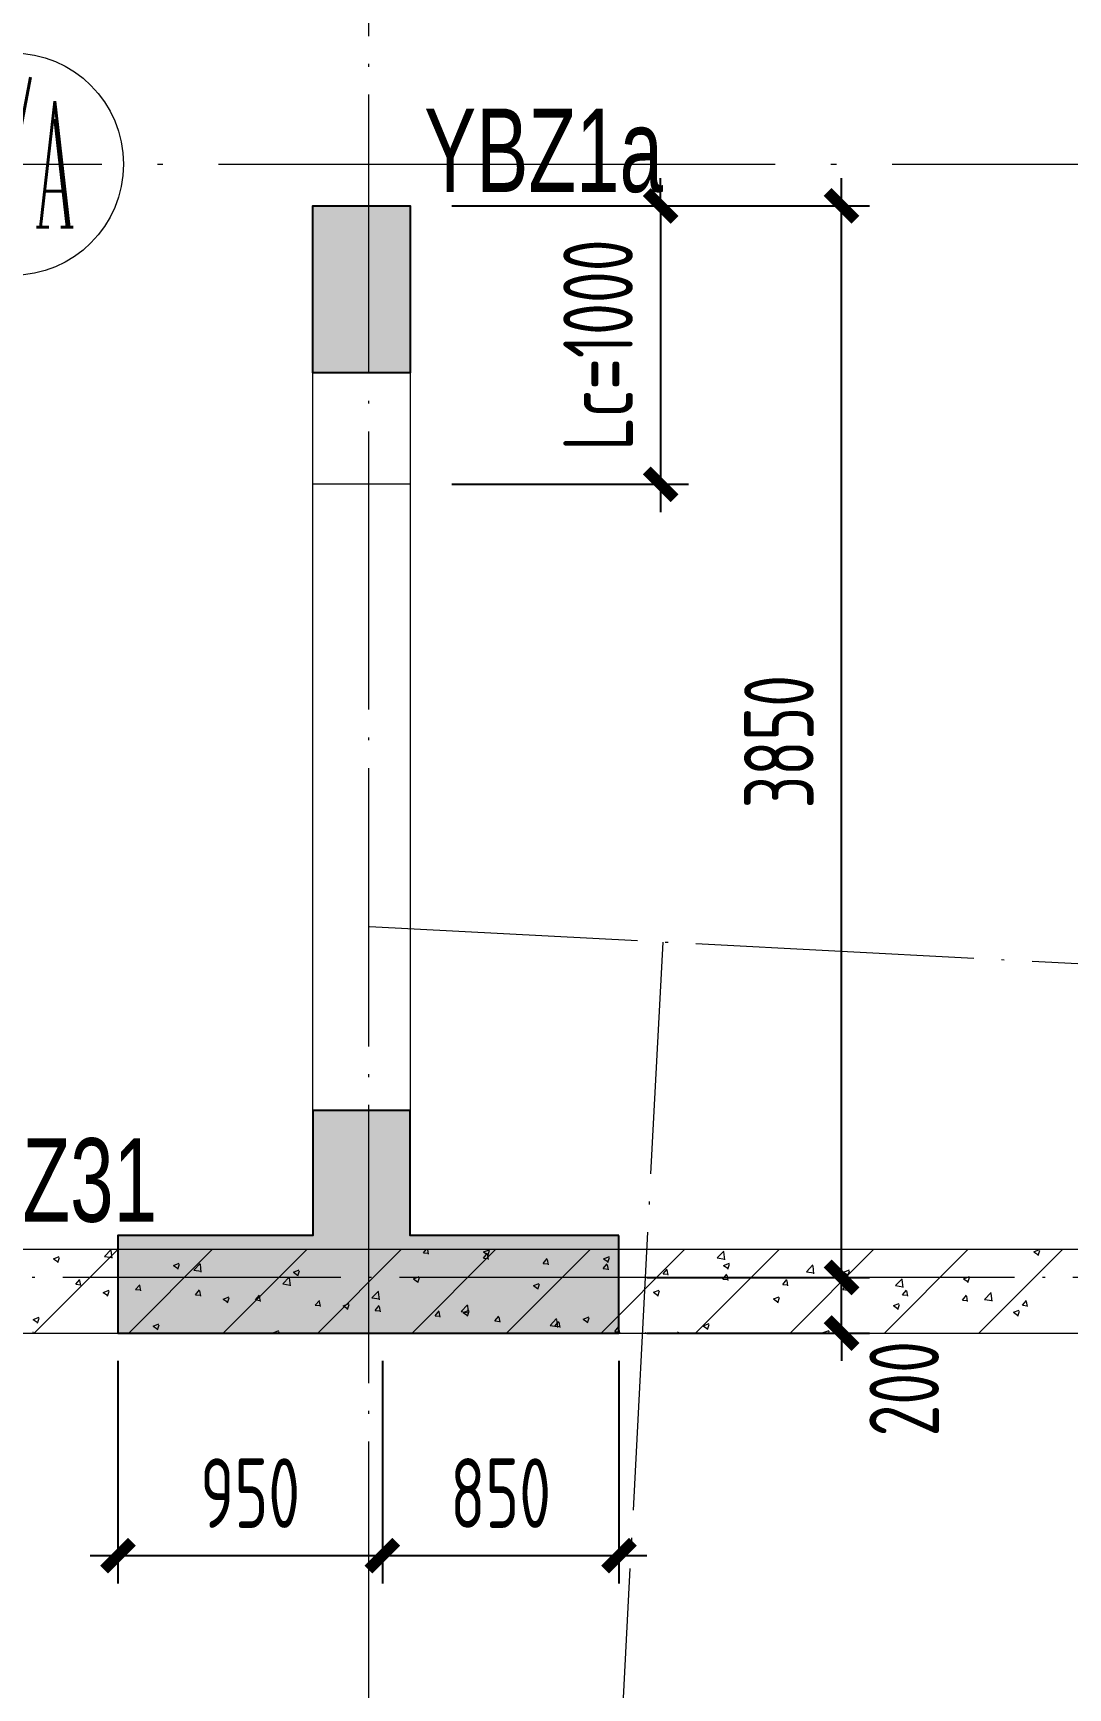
# Model space of a CAD drawing. Extents: x 5874492 to 7194610, y -939842 to -279257.
# Drawn here: x 6323440 to 6327158, y -477364 to -471418 of the extents above; entities that cross this region are included whole.
import ezdxf
from ezdxf.enums import TextEntityAlignment as Align

# ---------------------------------------------------------------- set-up
doc = ezdxf.new("R2010")
doc.units = 0
doc.header["$LTSCALE"] = 1000
doc.linetypes.add('DOTE', pattern=[2.42, 2, -0.2, 0.02, -0.2])
for name, color, linetype, lineweight in [('A-标注-内部轴号', 105, 'Continuous', 15), ('A-标注-轴号文字', 7, 'Continuous', 15), ('A-轴线-塔楼', 1, 'DOTE', 9), ('S-基础-DQ', 6, 'Continuous', 20), ('S-基础-HATCH', 251, 'Continuous', 20), ('S-墙柱-DIM', 3, 'Continuous', 20), ('S-墙柱-Lc填充', 8, 'Continuous', 20), ('S-墙柱-WALL', 6, 'Continuous', 20), ('S-轴网-轴号', 3, 'Continuous', 20), ('S-轴网-轴线', 1, 'DOTE', 9), ('S-通用-TEXT', 7, 'Continuous', 20)]:
    doc.layers.add(name, color=color, linetype=linetype, lineweight=lineweight)
doc.layers.add('COLU_TH', color=5, linetype='Continuous')
doc.styles.add('_TCH_AXIS', font='COMPLEX.shx', dxfattribs={"bigfont": 'hztxt.shx'})
doc.styles.add('BW_Dim', font='Bweng.shx', dxfattribs={"width": 0.7, "bigfont": 'hztxt.shx'})
doc.styles.add('COMPLEX', font='COMPLEX')
doc.styles.add('TSSD_Dimension', font='tssdeng.shx', dxfattribs={"width": 0.7, "bigfont": 'tssdchn.shx'})
doc.dimstyles.new('TSSD_100_100', dxfattribs={"dimtxt": 250, "dimasz": 100, "dimexe": 100, "dimexo": 100, "dimgap": 100, "dimtad": 1, "dimdec": 0, "dimzin": 0, "dimdsep": 46, "dimtxsty": 'TSSD_Dimension', "dimblk": 'ARCHTICK', "dimcen": 0, "dimdle": 100, "dimclrt": 7, "dimadec": 0, "dimazin": 0, "dimtfac": 1, "dimtdec": 0, "dimtix": 1, "dimtmove": 2, "dimatfit": 0, "dimfxl": 0, "dimtolj": 1, "dimtzin": 0, "dimarcsym": 0})

# ---------------------------------------------------------------- blocks, each defined once
blk = doc.blocks.new('_ArchTick')
at = {"color": 0, "linetype": 'ByBlock', "const_width": 0.4}
blk.add_lwpolyline([(-0.5, -0.5), (0.5, 0.5)], dxfattribs=at)
blk = doc.blocks.new('*D1965')
at = {"layer": 'Defpoints', "color": 0, "transparency": 16777216}
for p in [(6325544.5, -475889.2), (6326344.5, -475889.2), (6325544.5, -476089.2)]:
    blk.add_point(p, dxfattribs=at)
at = {"layer": 'S-墙柱-DIM', "color": 0, "lineweight": -2, "transparency": 16777216}
for p, q in [((6326344.5, -475889.2), (6326344.5, -475789.2)), ((6325644.5, -475889.2), (6326444.5, -475889.2)), ((6326344.5, -476089.2), (6326344.5, -475889.2)), ((6325644.5, -476089.2), (6326444.5, -476089.2)), ((6326344.5, -476089.2), (6326344.5, -476189.2))]:
    blk.add_line(p, q, dxfattribs=at)
at = {"layer": 'S-墙柱-DIM', "color": 0, "lineweight": -2, "transparency": 16777216, "xscale": 100, "yscale": 100, "zscale": 100}
for p, rotation in [((6326344.5, -475889.2), 270), ((6326344.5, -476089.2), 90)]:
    blk.add_blockref('_ArchTick', p, dxfattribs=dict(at, rotation=rotation))
at = {"layer": 'S-墙柱-DIM', "color": 7, "transparency": 16777216, "insert": (6326569.5, -476289.2), "char_height": 250, "attachment_point": 5, "rotation": 90, "style": 'TSSD_Dimension'}
blk.add_mtext('\\A1;200', dxfattribs=at)
blk = doc.blocks.new('*D1966')
at = {"layer": 'Defpoints', "color": 0, "transparency": 16777216}
for p in [(6325544.5, -472039.2), (6326344.5, -472039.2), (6325544.5, -475889.2)]:
    blk.add_point(p, dxfattribs=at)
at = {"layer": 'S-墙柱-DIM', "color": 0, "lineweight": -2, "transparency": 16777216}
for p, q in [((6326344.5, -475989.2), (6326344.5, -471939.2)), ((6325644.5, -472039.2), (6326444.5, -472039.2)), ((6325644.5, -475889.2), (6326444.5, -475889.2))]:
    blk.add_line(p, q, dxfattribs=at)
at = {"layer": 'S-墙柱-DIM', "color": 0, "lineweight": -2, "transparency": 16777216, "xscale": 100, "yscale": 100, "zscale": 100}
for p, rotation in [((6326344.5, -472039.2), 90), ((6326344.5, -475889.2), 270)]:
    blk.add_blockref('_ArchTick', p, dxfattribs=dict(at, rotation=rotation))
at = {"layer": 'S-墙柱-DIM', "color": 7, "transparency": 16777216, "insert": (6326119.5, -473964.2), "char_height": 250, "attachment_point": 5, "rotation": 90, "style": 'TSSD_Dimension'}
blk.add_mtext('\\A1;3850', dxfattribs=at)
blk = doc.blocks.new('*D1967')
at = {"layer": 'Defpoints', "color": 0, "transparency": 16777216}
for p in [(6324694.5, -476089.2), (6325544.5, -476089.2), (6324694.5, -476889.2)]:
    blk.add_point(p, dxfattribs=at)
at = {"layer": 'S-墙柱-DIM', "color": 0, "lineweight": -2, "transparency": 16777216}
for p, q in [((6324694.5, -476189.2), (6324694.5, -476989.2)), ((6325544.5, -476189.2), (6325544.5, -476989.2)), ((6325644.5, -476889.2), (6324594.5, -476889.2))]:
    blk.add_line(p, q, dxfattribs=at)
at = {"layer": 'S-墙柱-DIM', "color": 0, "lineweight": -2, "transparency": 16777216, "xscale": 100, "yscale": 100, "zscale": 100, "rotation": 180}
blk.add_blockref('_ArchTick', (6324694.5, -476889.2), dxfattribs=at)
at = {"layer": 'S-墙柱-DIM', "color": 0, "lineweight": -2, "transparency": 16777216, "xscale": 100, "yscale": 100, "zscale": 100}
blk.add_blockref('_ArchTick', (6325544.5, -476889.2), dxfattribs=at)
at = {"layer": 'S-墙柱-DIM', "color": 7, "transparency": 16777216, "insert": (6325119.5, -476664.2), "char_height": 250, "attachment_point": 5, "style": 'TSSD_Dimension'}
blk.add_mtext('\\A1;850', dxfattribs=at)
blk = doc.blocks.new('*D1968')
at = {"layer": 'Defpoints', "color": 0, "transparency": 16777216}
for p in [(6323744.5, -476089.2), (6324694.5, -476089.2), (6323744.5, -476889.2)]:
    blk.add_point(p, dxfattribs=at)
at = {"layer": 'S-墙柱-DIM', "color": 0, "lineweight": -2, "transparency": 16777216}
for p, q in [((6323744.5, -476189.2), (6323744.5, -476989.2)), ((6324694.5, -476189.2), (6324694.5, -476989.2)), ((6324794.5, -476889.2), (6323644.5, -476889.2))]:
    blk.add_line(p, q, dxfattribs=at)
at = {"layer": 'S-墙柱-DIM', "color": 0, "lineweight": -2, "transparency": 16777216, "xscale": 100, "yscale": 100, "zscale": 100, "rotation": 180}
blk.add_blockref('_ArchTick', (6323744.5, -476889.2), dxfattribs=at)
at = {"layer": 'S-墙柱-DIM', "color": 0, "lineweight": -2, "transparency": 16777216, "xscale": 100, "yscale": 100, "zscale": 100}
blk.add_blockref('_ArchTick', (6324694.5, -476889.2), dxfattribs=at)
at = {"layer": 'S-墙柱-DIM', "color": 7, "transparency": 16777216, "insert": (6324219.5, -476664.2), "char_height": 250, "attachment_point": 5, "style": 'TSSD_Dimension'}
blk.add_mtext('\\A1;950', dxfattribs=at)
blk = doc.blocks.new('*D1988')
at = {"layer": 'Defpoints', "color": 0, "transparency": 16777216}
for p in [(6324844.5, -472039.2), (6324844.5, -473039.2), (6325694.5, -473039.2)]:
    blk.add_point(p, dxfattribs=at)
at = {"layer": 'S-墙柱-DIM', "color": 0, "lineweight": -2, "transparency": 16777216}
for p, q in [((6325694.5, -472039.2), (6325694.5, -471939.2)), ((6324944.5, -472039.2), (6325794.5, -472039.2)), ((6325694.5, -472039.2), (6325694.5, -473039.2)), ((6324944.5, -473039.2), (6325794.5, -473039.2)), ((6325694.5, -473039.2), (6325694.5, -473139.2))]:
    blk.add_line(p, q, dxfattribs=at)
at = {"layer": 'S-墙柱-DIM', "color": 0, "lineweight": -2, "transparency": 16777216, "xscale": 100, "yscale": 100, "zscale": 100}
for p, rotation in [((6325694.5, -472039.2), 270), ((6325694.5, -473039.2), 90)]:
    blk.add_blockref('_ArchTick', p, dxfattribs=dict(at, rotation=rotation))
at = {"layer": 'S-墙柱-DIM', "color": 7, "transparency": 16777216, "insert": (6325469.5, -472539.2), "char_height": 250, "attachment_point": 5, "rotation": 90, "style": 'TSSD_Dimension'}
blk.add_mtext('\\A1;Lc=1000', dxfattribs=at)
blk = doc.blocks.new('_AXISO')
blk.add_circle((0, 0), 0.5)
at = {"layer": 'S-轴网-轴号', "style": 'COMPLEX', "width": 1.041667}
blk.add_attdef('A', text='', height=0.56, dxfattribs=at).set_placement((-0.25, -0.28), (0.25, -0.28), align=Align.FIT)
blk = doc.blocks.new('A$C3FF375C5')
at = {"layer": 'A-轴线-塔楼', "linetype": 'DOTE', "ltscale": 0.5}
for p, q in [((37000, 10300), (37000, -8548.9)), ((59891.4, 0), (-2283.6, 0))]:
    blk.add_line(p, q, dxfattribs=at)
at = {"layer": 'A-轴线-塔楼', "ltscale": 0.5}
for p, q in [((54883.4, 324.4), (37003.6, 1259.5)), ((37699.2, -5669.7), (38058.7, 1204.4))]:
    blk.add_line(p, q, dxfattribs=at)
at = {"layer": 'A-标注-内部轴号'}
ref = blk.add_blockref('_AXISO', (35720, 4000), dxfattribs=dict(at, xscale=800, yscale=800, zscale=800))
ref.add_attrib('A', '1/A', dxfattribs={"layer": 'A-标注-轴号文字', "ltscale": 0.2, "height": 452.55, "style": '_TCH_AXIS', "width": 0.381818}).set_placement((35493.7, 3773.7), (35946.2, 3773.7), align=Align.FIT)
blk = doc.blocks.new('sfdgjhgfhgkjhk')
at = {"layer": 'S-基础-DQ'}
for points in [[(6945492.3, 358792.4), (6945492.3, 356336.1), (6963809.2, 356336.1), (6963809.2, 354236.1), (6966809.2, 354236.1), (6966809.2, 354586.1), (6971909.2, 354586.1), (6971909.2, 347036.1), (6977909.2, 347036.1), (6977909.2, 339686.1), (6931592.3, 339686.1), (6931592.3, 336293.7)], [(6931892.3, 336293.7), (6931892.3, 339386.1), (6978209.2, 339386.1), (6978209.2, 347336.1), (6972209.2, 347336.1), (6972209.2, 354886.1), (6966509.2, 354886.1), (6966509.2, 354536.1), (6964109.2, 354536.1), (6964109.2, 356636.1), (6945792.3, 356636.1), (6945792.3, 358792.4)]]:
    blk.add_lwpolyline(points, dxfattribs=at)
at = {"layer": 'S-基础-HATCH'}
for p, q in [((6966708.6, 339386.1), (6967008.6, 339686.1)), ((6966777.4, 339652.8), (6966798.4, 339660.8)), ((6966777.4, 339652.8), (6966792.3, 339642.7)), ((6966792.9, 339639.4), (6966799, 339657.5)), ((6966961.1, 339661.8), (6966984.4, 339686.1)), ((6966961.1, 339661.8), (6966987.8, 339657.7)), ((6966988.4, 339654.8), (6966985.1, 339683.3)), ((6967048, 339386.1), (6967348, 339686.1)), ((6967208.5, 339628.7), (6967229.5, 339636.8)), ((6967224.1, 339615.3), (6967230.2, 339633.5)), ((6967281.3, 339612.2), (6967304.6, 339636.5)), ((6967308.6, 339605.2), (6967305.3, 339633.7)), ((6967387.4, 339386.1), (6967687.4, 339686.1)), ((6967726.8, 339386.1), (6968026.8, 339686.1)), ((6968066.2, 339386.1), (6968366.2, 339686.1)), ((6968106.9, 339674.2), (6968117, 339686.1)), ((6968106.9, 339674.2), (6968124.9, 339672.6)), ((6968125.5, 339669.3), (6968122.4, 339686.1)), ((6968322.1, 339655.4), (6968336.6, 339672.6)), ((6968322.1, 339655.4), (6968340.1, 339653.8)), ((6968322.8, 339677.4), (6968343.8, 339685.5)), ((6968322.8, 339677.4), (6968337.8, 339667.4)), ((6968340.7, 339650.4), (6968337.2, 339669.2)), ((6968338.4, 339664), (6968344.5, 339682.2)), ((6968405.6, 339386.1), (6968705.6, 339686.1)), ((6968537.3, 339636.5), (6968551.8, 339653.8)), ((6968537.3, 339636.5), (6968555.2, 339635)), ((6968555.9, 339631.6), (6968552.4, 339650.4)), ((6968745.1, 339386.1), (6969045.1, 339686.1)), ((6968752.5, 339617.7), (6968766.9, 339634.9)), ((6968754, 339653.4), (6968775, 339661.5)), ((6968754, 339653.4), (6968768.9, 339643.4)), ((6968771.1, 339612.8), (6968767.6, 339631.6)), ((6968769.6, 339640), (6968775.6, 339658.2)), ((6969084.5, 339386.1), (6969384.5, 339686.1)), ((6969162.5, 339656.1), (6969185.9, 339680.5)), ((6969162.5, 339656.1), (6969189.2, 339652)), ((6969185.1, 339629.4), (6969206.1, 339637.5)), ((6969189.9, 339649.1), (6969186.6, 339677.6)), ((6969200.7, 339616), (6969206.8, 339634.1)), ((6969423.9, 339386.1), (6969723.9, 339686.1)), ((6969763.3, 339386.1), (6970063.3, 339686.1)), ((6970102.7, 339386.1), (6970402.7, 339686.1)), ((6970299.5, 339678.1), (6970320.4, 339686.1)), ((6970299.5, 339678.1), (6970314.4, 339668)), ((6970315, 339664.7), (6970321.1, 339682.8)), ((6966857.5, 339561.5), (6966872, 339578.7)), ((6966876.1, 339556.6), (6966872.6, 339575.4)), ((6967208.5, 339628.7), (6967223.4, 339618.7)), ((6967281.3, 339612.2), (6967308, 339608)), ((6967601.5, 339562.5), (6967624.8, 339586.9)), ((6967628.8, 339555.5), (6967625.5, 339584)), ((6967639.6, 339604.7), (6967660.6, 339612.8)), ((6967639.6, 339604.7), (6967654.6, 339594.6)), ((6967655.2, 339591.3), (6967661.3, 339609.4)), ((6968070.8, 339580.7), (6968091.8, 339588.8)), ((6968070.8, 339580.7), (6968085.7, 339570.6)), ((6968086.4, 339567.3), (6968092.4, 339585.4)), ((6968752.5, 339617.7), (6968770.4, 339616.1)), ((6968967.7, 339598.9), (6968982.1, 339616.1)), ((6968967.7, 339598.9), (6968985.6, 339597.3)), ((6968986.3, 339594), (6968982.8, 339612.8)), ((6969182.8, 339580.1), (6969197.3, 339597.3)), ((6969182.8, 339580.1), (6969200.8, 339578.5)), ((6969185.1, 339629.4), (6969200, 339619.3)), ((6969201.4, 339575.1), (6969198, 339593.9)), ((6969398, 339561.2), (6969412.5, 339578.5)), ((6969416.6, 339556.3), (6969413.1, 339575.1)), ((6969482.7, 339606.5), (6969506.1, 339630.8)), ((6969482.7, 339606.5), (6969509.4, 339602.3)), ((6969510, 339599.5), (6969506.7, 339628)), ((6969616.3, 339605.4), (6969637.3, 339613.4)), ((6969616.3, 339605.4), (6969631.2, 339595.3)), ((6969631.8, 339592), (6969637.9, 339610.1)), ((6969802.9, 339556.8), (6969826.3, 339581.2)), ((6969830.2, 339549.8), (6969826.9, 339578.3)), ((6970047.4, 339581.3), (6970068.4, 339589.4)), ((6970047.4, 339581.3), (6970062.3, 339571.3)), ((6970063, 339567.9), (6970069.1, 339586.1)), ((6966857.5, 339561.5), (6966875.4, 339559.9)), ((6966956.4, 339532), (6966977.4, 339540)), ((6966956.4, 339532), (6966971.3, 339521.9)), ((6966972, 339518.6), (6966978.1, 339536.7)), ((6967072.7, 339542.7), (6967087.1, 339559.9)), ((6967072.7, 339542.7), (6967090.6, 339541.1)), ((6967091.3, 339537.7), (6967087.8, 339556.5)), ((6967287.9, 339523.8), (6967302.3, 339541.1)), ((6967287.9, 339523.8), (6967305.8, 339522.3)), ((6967306.5, 339518.9), (6967303, 339537.7)), ((6967387.6, 339508), (6967408.6, 339516)), ((6967403.2, 339494.6), (6967409.2, 339512.7)), ((6967503, 339505), (6967517.5, 339522.2)), ((6967521.6, 339500.1), (6967518.2, 339518.9)), ((6967601.5, 339562.5), (6967628.1, 339558.4)), ((6967921.6, 339512.9), (6967945, 339537.2)), ((6967921.6, 339512.9), (6967948.3, 339508.7)), ((6967949, 339505.9), (6967945.6, 339534.3)), ((6968501.9, 339556.7), (6968522.9, 339564.7)), ((6968501.9, 339556.7), (6968516.8, 339546.6)), ((6968517.5, 339543.3), (6968523.6, 339561.4)), ((6968933, 339532.6), (6968954.1, 339540.7)), ((6968933, 339532.6), (6968948, 339522.6)), ((6968948.6, 339519.2), (6968954.7, 339537.4)), ((6969364.2, 339508.6), (6969385.2, 339516.7)), ((6969379.8, 339495.2), (6969385.9, 339513.3)), ((6969398, 339561.2), (6969415.9, 339559.7)), ((6969613.2, 339542.4), (6969627.7, 339559.6)), ((6969613.2, 339542.4), (6969631.1, 339540.8)), ((6969631.8, 339537.5), (6969628.3, 339556.3)), ((6969802.9, 339556.8), (6969829.6, 339552.7)), ((6969828.4, 339523.6), (6969842.8, 339540.8)), ((6969828.4, 339523.6), (6969846.3, 339522)), ((6969847, 339518.7), (6969843.5, 339537.5)), ((6970043.5, 339504.8), (6970058, 339522)), ((6970062.1, 339499.8), (6970058.7, 339518.6)), ((6970123.1, 339507.2), (6970146.4, 339531.5)), ((6970150.4, 339500.2), (6970147.1, 339528.6)), ((6967387.6, 339508), (6967402.5, 339497.9)), ((6967503, 339505), (6967521, 339503.4)), ((6967718.2, 339486.2), (6967732.7, 339503.4)), ((6967718.2, 339486.2), (6967736.1, 339484.6)), ((6967736.8, 339481.3), (6967733.3, 339500.1)), ((6967818.7, 339483.9), (6967839.7, 339492)), ((6967818.7, 339483.9), (6967833.6, 339473.9)), ((6967834.3, 339470.5), (6967840.4, 339488.7)), ((6967933.4, 339467.4), (6967947.9, 339484.6)), ((6967933.4, 339467.4), (6967951.3, 339465.8)), ((6967952, 339462.4), (6967948.5, 339481.2)), ((6968148.6, 339448.5), (6968163, 339465.8)), ((6968167.2, 339443.6), (6968163.7, 339462.4)), ((6968241.8, 339463.2), (6968265.2, 339487.6)), ((6968241.8, 339463.2), (6968268.5, 339459.1)), ((6968249.8, 339459.9), (6968270.8, 339468)), ((6968249.8, 339459.9), (6968264.8, 339449.8)), ((6968265.4, 339446.5), (6968271.5, 339464.6)), ((6968269.1, 339456.2), (6968265.8, 339484.7)), ((6969364.2, 339508.6), (6969379.1, 339498.5)), ((6969795.3, 339484.6), (6969816.3, 339492.6)), ((6969795.3, 339484.6), (6969810.2, 339474.5)), ((6969810.9, 339471.2), (6969817, 339489.3)), ((6970043.5, 339504.8), (6970061.5, 339503.2)), ((6970123.1, 339507.2), (6970149.7, 339503)), ((6970226.5, 339460.6), (6970247.5, 339468.6)), ((6970226.5, 339460.6), (6970241.4, 339450.5)), ((6970242, 339447.2), (6970248.1, 339465.3)), ((6970258.7, 339485.9), (6970273.2, 339503.2)), ((6970258.7, 339485.9), (6970276.7, 339484.4)), ((6970277.3, 339481), (6970273.9, 339499.8)), ((6966704.4, 339435.2), (6966725.4, 339443.3)), ((6966704.4, 339435.2), (6966719.3, 339425.2)), ((6966719.9, 339421.8), (6966726, 339440)), ((6967135.5, 339411.2), (6967156.5, 339419.3)), ((6967135.5, 339411.2), (6967150.4, 339401.1)), ((6967151.1, 339397.8), (6967157.2, 339415.9)), ((6967566.6, 339387.2), (6967587.6, 339395.2)), ((6968148.6, 339448.5), (6968166.5, 339447)), ((6968363.7, 339429.7), (6968378.2, 339446.9)), ((6968363.7, 339429.7), (6968381.7, 339428.1)), ((6968382.3, 339424.8), (6968378.9, 339443.6)), ((6968562, 339413.5), (6968585.3, 339437.9)), ((6968562, 339413.5), (6968588.7, 339409.4)), ((6968578.9, 339410.9), (6968593.4, 339428.1)), ((6968578.9, 339410.9), (6968596.9, 339409.3)), ((6968589.3, 339406.5), (6968586, 339435)), ((6968597.5, 339406), (6968594.1, 339424.8)), ((6968681, 339435.9), (6968702, 339443.9)), ((6968681, 339435.9), (6968695.9, 339425.8)), ((6968696.6, 339422.5), (6968702.6, 339440.6)), ((6968794.1, 339392), (6968808.6, 339409.3)), ((6968812.7, 339387.1), (6968809.2, 339405.9)), ((6969112.1, 339411.8), (6969133.1, 339419.9)), ((6969112.1, 339411.8), (6969127, 339401.8)), ((6969127.7, 339398.5), (6969133.8, 339416.6)), ((6969543.3, 339387.8), (6969564.3, 339395.9)), ((6966705.3, 339386.1), (6966704.7, 339391.1)), ((6967566.6, 339387.2), (6967568.2, 339386.1)), ((6967586.4, 339386.1), (6967588.3, 339391.9)), ((6968794.1, 339392), (6968812, 339390.5)), ((6968903.5, 339386.1), (6968905.5, 339388.2)), ((6969020.1, 339386.1), (6969023.7, 339390.5)), ((6969024.6, 339386.1), (6969024.4, 339387.1)), ((6969543.3, 339387.8), (6969545.8, 339386.1)), ((6969562.8, 339386.1), (6969564.9, 339392.6))]:
    blk.add_line(p, q, dxfattribs=at)

msp = doc.modelspace()

# ---------------------------------------------------------------- hatches: boundary and pattern name
at = {"layer": 'S-基础-HATCH'}
h = msp.add_hatch(color=256, dxfattribs=at)
h.paths.add_polyline_path([(6328994.5, -466659.2), (6328644.5, -466659.2), (6328644.5, -466189.2), (6328494.5, -466189.2), (6328494.5, -465989.2), (6328344.5, -465989.2), (6328344.5, -465689.2), (6328644.5, -465689.2), (6328644.5, -465389.2), (6328994.5, -465389.2)])
h.paths.add_polyline_path([(6293494.5, -466659.2), (6293844.5, -466659.2), (6293844.5, -466189.2), (6293994.5, -466189.2), (6293994.5, -465989.2), (6294144.5, -465989.2), (6294144.5, -465689.2), (6293844.5, -465689.2), (6293844.5, -465389.2), (6293494.5, -465389.2)])
h.paths.add_polyline_path([(6300644.5, -463139.2), (6300644.5, -463439.2), (6300944.5, -463439.2), (6300944.5, -463364.2), (6301144.5, -463364.2), (6301144.5, -462864.2), (6300944.5, -462864.2), (6300944.5, -462639.2), (6300644.5, -462639.2), (6300644.5, -462939.2), (6300344.5, -462939.2), (6300344.5, -463139.2)])
h.paths.add_polyline_path([(6314194.5, -464389.2), (6313894.5, -464389.2), (6313894.5, -463489.2), (6313594.5, -463489.2), (6313594.5, -463189.2), (6314394.6, -463189.2), (6314394.6, -463689.2), (6314194.5, -463689.2)])
h.paths.add_polyline_path([(6308294.5, -464389.2), (6308594.5, -464389.2), (6308594.5, -463489.2), (6308894.5, -463489.2), (6308894.5, -463189.2), (6308094.5, -463189.2), (6308094.5, -463689.2), (6308294.5, -463689.2)])
h.paths.add_polyline_path([(6311794.5, -463289.2), (6312294.5, -463289.2), (6312294.5, -462889.2), (6312494.5, -462889.2), (6312494.5, -463189.2), (6312794.5, -463189.2), (6312794.5, -463489.2), (6311794.5, -463489.2)])
h.paths.add_polyline_path([(6310694.5, -463289.2), (6310194.5, -463289.2), (6310194.5, -462889.2), (6309994.5, -462889.2), (6309994.5, -463189.2), (6309694.5, -463189.2), (6309694.5, -463489.2), (6310694.5, -463489.2)])
h.paths.add_polyline_path([(6312494.5, -461889.2), (6312294.5, -461889.2), (6312294.5, -461189.2), (6311994.5, -461189.2), (6311994.5, -460989.2), (6312894.5, -460989.2), (6312894.5, -461589.2), (6312494.5, -461589.2)])
h.paths.add_polyline_path([(6309994.5, -461889.2), (6310194.5, -461889.2), (6310194.5, -461189.2), (6310494.5, -461189.2), (6310494.5, -460989.2), (6309594.5, -460989.2), (6309594.5, -461589.2), (6309994.5, -461589.2)])
h.paths.add_polyline_path([(6320544.5, -464339.2), (6320844.5, -464339.2), (6320844.5, -463439.2), (6321144.5, -463439.2), (6321144.5, -463239.2), (6320844.5, -463239.2), (6320844.5, -462939.2), (6320544.5, -462939.2), (6320544.5, -463239.2), (6320344.5, -463239.2), (6320344.5, -463739.2), (6320544.5, -463739.2)])
h.paths.add_polyline_path([(6323344.5, -462789.2), (6323544.5, -462789.2), (6323544.5, -463439.2), (6323044.5, -463439.2), (6323044.5, -463239.2), (6323344.5, -463239.2)])
h.paths.add_polyline_path([(6325544.5, -475739.2), (6324794.5, -475739.2), (6324794.5, -475589.2), (6324794.5, -475289.2), (6324444.5, -475289.2), (6324444.5, -475589.2), (6324444.5, -475739.2), (6323744.5, -475739.2), (6323744.5, -476089.2), (6325544.5, -476089.2)])
h.paths.add_polyline_path([(6317044.5, -475739.2), (6317769.5, -475739.2), (6317769.5, -475589.2), (6317769.5, -475239.2), (6318119.5, -475239.2), (6318119.5, -475589.2), (6318119.5, -475739.2), (6318844.5, -475739.2), (6318844.5, -476089.2), (6317044.5, -476089.2)])
h.paths.add_polyline_path([(6310344.5, -475739.2), (6311069.5, -475739.2), (6311069.5, -475589.2), (6311069.5, -475239.2), (6311419.5, -475239.2), (6311419.5, -475589.2), (6311419.5, -475739.2), (6312144.5, -475739.2), (6312144.5, -476089.2), (6310344.5, -476089.2)])
h.paths.add_polyline_path([(6324444.5, -472639.2), (6324444.5, -472039.2), (6324794.5, -472039.2), (6324794.5, -472639.2)])
h.paths.add_polyline_path([(6303644.5, -475739.2), (6304369.5, -475739.2), (6304369.5, -475589.2), (6304369.5, -475239.2), (6304719.5, -475239.2), (6304719.5, -475589.2), (6304719.5, -475589.2), (6304719.5, -475739.2), (6305444.5, -475739.2), (6305444.5, -476089.2), (6303644.5, -476089.2)])
h.paths.add_polyline_path([(6296944.5, -475739.2), (6297694.5, -475739.2), (6297694.5, -475539.2), (6297694.5, -475239.2), (6298044.5, -475239.2), (6298044.5, -475539.2), (6298044.5, -475739.2), (6298744.5, -475739.2), (6298744.5, -476089.2), (6296944.5, -476089.2)])
h.paths.add_polyline_path([(6287894.5, -475789.2), (6287894.5, -475489.2), (6287544.5, -475489.2), (6287544.5, -476389.2), (6288044.5, -476389.2), (6288044.5, -475789.2)])
h.paths.add_polyline_path([(6287894.5, -468489.2), (6288634.5, -468489.2), (6288634.5, -468139.2), (6287544.5, -468139.2), (6287544.5, -468839.2), (6287894.5, -468839.2)])
h.paths.add_polyline_path([(6293494.5, -468489.2), (6293494.5, -468789.2), (6293844.5, -468789.2), (6293844.5, -468139.2), (6292919.5, -468139.2), (6292919.5, -468489.2)])
h.paths.add_polyline_path([(6293844.5, -470589.2), (6293844.5, -471189.2), (6293494.5, -471189.2), (6293494.5, -470589.2)])
h.paths.add_polyline_path([(6293494.5, -472239.2), (6293844.5, -472239.2), (6293844.5, -472839.2), (6293494.5, -472839.2)])
h.paths.add_polyline_path([(6293494.5, -475789.2), (6293244.5, -475789.2), (6293244.5, -476389.2), (6293844.5, -476389.2), (6293844.5, -475489.2), (6293494.5, -475489.2)])
h.paths.add_polyline_path([(6297694.5, -472039.2), (6298044.5, -472039.2), (6298044.5, -472639.2), (6297694.5, -472639.2)])
h.paths.add_polyline_path([(6293494.5, -461389.2), (6293494.5, -461689.2), (6293844.5, -461689.2), (6293844.5, -460639.2), (6293194.5, -460639.2), (6293194.5, -461389.2)])
h.paths.add_polyline_path([(6296144.5, -465689.2), (6296544.5, -465689.2), (6296544.5, -465989.2), (6296144.5, -465989.2)])
h.paths.add_polyline_path([(6300644.5, -460839.2), (6300344.5, -460839.2), (6300344.5, -460539.2), (6301244.5, -460539.2), (6301244.5, -461139.2), (6300944.5, -461139.2), (6300944.5, -461439.2), (6300644.5, -461439.2)])
h.paths.add_polyline_path([(6300944.5, -464339.2), (6300644.5, -464339.2), (6300644.5, -463939.2), (6300944.5, -463939.2)])
h.paths.add_polyline_path([(6298544.5, -460839.2), (6298544.5, -461339.2), (6298344.5, -461339.2), (6298344.5, -460539.2), (6298844.5, -460539.2), (6298844.5, -460839.2)])
h.paths.add_polyline_path([(6298544.5, -462939.2), (6298544.5, -462439.2), (6298344.5, -462439.2), (6298344.5, -463139.2), (6298844.5, -463139.2), (6298844.5, -462939.2)])
h.paths.add_polyline_path([(6300619.5, -465989.2), (6300619.5, -465689.2), (6301019.5, -465689.2), (6301019.5, -465989.2)])
h.paths.add_polyline_path([(6302244.5, -465989.2), (6302244.5, -466329.2), (6302744.5, -466329.2), (6302744.5, -465689.2), (6301944.5, -465689.2), (6301944.5, -465989.2)])
h.paths.add_polyline_path([(6298044.5, -468389.2), (6297694.5, -468389.2), (6297694.5, -467989.2), (6298044.5, -467989.2)])
h.paths.add_polyline_path([(6298044.5, -465989.2), (6298294.5, -465989.2), (6298294.5, -465689.2), (6297694.5, -465689.2), (6297694.5, -466289.2), (6298044.5, -466289.2)])
h.paths.add_polyline_path([(6301594.5, -470189.2), (6301244.5, -470189.2), (6301244.5, -469789.2), (6301594.5, -469789.2)])
h.paths.add_polyline_path([(6301594.5, -467789.2), (6302494.5, -467789.2), (6302494.5, -467489.2), (6301244.5, -467489.2), (6301244.5, -468089.2), (6301594.5, -468089.2)])
h.paths.add_polyline_path([(6307494.5, -467789.2), (6307494.5, -468089.2), (6307844.5, -468089.2), (6307844.5, -467489.2), (6306594.5, -467489.2), (6306594.5, -467789.2)])
h.paths.add_polyline_path([(6307844.5, -469789.2), (6307844.5, -470189.2), (6307494.5, -470189.2), (6307494.5, -469789.2)])
h.paths.add_polyline_path([(6305044.5, -467489.2), (6305044.5, -467689.2), (6304719.5, -467689.2), (6304719.5, -467989.2), (6304369.5, -467989.2), (6304369.5, -467689.2), (6304044.5, -467689.2), (6304044.5, -467489.2)])
h.paths.add_polyline_path([(6304719.5, -470189.2), (6304369.5, -470189.2), (6304369.5, -469789.2), (6304719.5, -469789.2)])
h.paths.add_polyline_path([(6301594.5, -474289.2), (6301244.5, -474289.2), (6301244.5, -473889.2), (6301594.5, -473889.2)])
h.paths.add_polyline_path([(6301594.5, -472089.2), (6301844.5, -472089.2), (6301844.5, -471789.2), (6301244.5, -471789.2), (6301244.5, -472389.2), (6301594.5, -472389.2)])
h.paths.add_polyline_path([(6307494.5, -472089.2), (6307494.5, -472389.2), (6307844.5, -472389.2), (6307844.5, -471789.2), (6307244.5, -471789.2), (6307244.5, -472089.2)])
h.paths.add_polyline_path([(6307844.5, -473889.2), (6307844.5, -474289.2), (6307494.5, -474289.2), (6307494.5, -473889.2)])
h.paths.add_polyline_path([(6304369.5, -471389.2), (6304719.5, -471389.2), (6304719.5, -471989.2), (6304369.5, -471989.2)])
h.paths.add_polyline_path([(6311069.5, -472039.2), (6311419.5, -472039.2), (6311419.5, -472639.2), (6311069.5, -472639.2)])
h.paths.add_polyline_path([(6320894.5, -467789.2), (6320894.5, -468089.2), (6321244.5, -468089.2), (6321244.5, -467489.2), (6319994.5, -467489.2), (6319994.5, -467789.2)])
h.paths.add_polyline_path([(6321244.5, -469789.2), (6321244.5, -470189.2), (6320894.5, -470189.2), (6320894.5, -469789.2)])
h.paths.add_polyline_path([(6320894.5, -472089.2), (6320894.5, -472389.2), (6321244.5, -472389.2), (6321244.5, -471789.2), (6320644.5, -471789.2), (6320644.5, -472089.2)])
h.paths.add_polyline_path([(6321244.5, -473889.2), (6321244.5, -474289.2), (6320894.5, -474289.2), (6320894.5, -473889.2)])
h.paths.add_polyline_path([(6318444.5, -467489.2), (6318444.5, -467689.2), (6318119.5, -467689.2), (6318119.5, -467989.2), (6317769.5, -467989.2), (6317769.5, -467689.2), (6317444.5, -467689.2), (6317444.5, -467489.2)])
h.paths.add_polyline_path([(6318119.5, -470189.2), (6317769.5, -470189.2), (6317769.5, -469789.2), (6318119.5, -469789.2)])
h.paths.add_polyline_path([(6314994.5, -470189.2), (6314644.5, -470189.2), (6314644.5, -469789.2), (6314994.5, -469789.2)])
h.paths.add_polyline_path([(6314994.5, -467789.2), (6315894.5, -467789.2), (6315894.5, -467489.2), (6314644.5, -467489.2), (6314644.5, -468089.2), (6314994.5, -468089.2)])
h.paths.add_polyline_path([(6317769.5, -471389.2), (6318119.5, -471389.2), (6318119.5, -471989.2), (6317769.5, -471989.2)])
h.paths.add_polyline_path([(6314994.5, -474289.2), (6314644.5, -474289.2), (6314644.5, -473889.2), (6314994.5, -473889.2)])
h.paths.add_polyline_path([(6314994.5, -472089.2), (6315244.5, -472089.2), (6315244.5, -471789.2), (6314644.5, -471789.2), (6314644.5, -472389.2), (6314994.5, -472389.2)])
h.paths.add_polyline_path([(6328994.5, -475789.2), (6328994.5, -475489.2), (6328644.5, -475489.2), (6328644.5, -476389.2), (6329244.5, -476389.2), (6329244.5, -475789.2)])
h.paths.add_polyline_path([(6328644.5, -472839.2), (6328644.5, -472239.2), (6328994.5, -472239.2), (6328994.5, -472839.2)])
h.paths.add_polyline_path([(6328994.5, -471189.2), (6328644.5, -471189.2), (6328644.5, -470789.2), (6328994.5, -470789.2)])
h.paths.add_polyline_path([(6328994.5, -468489.2), (6329344.5, -468489.2), (6329344.5, -468139.2), (6328644.5, -468139.2), (6328644.5, -468789.2), (6328994.5, -468789.2)])
h.paths.add_polyline_path([(6328994.3, -461289.2), (6329294.5, -461289.2), (6329294.5, -460639.2), (6328644.5, -460639.2), (6328644.5, -461589.2), (6328994.3, -461589.2)])
h.paths.add_polyline_path([(6326344.5, -465989.2), (6325944.5, -465989.2), (6325944.5, -465689.2), (6326344.5, -465689.2)])
h.paths.add_polyline_path([(6324444.5, -465989.2), (6324444.5, -466289.2), (6324794.5, -466289.2), (6324794.5, -465689.2), (6324194.5, -465689.2), (6324194.5, -465989.2)])
h.paths.add_polyline_path([(6324794.5, -467989.2), (6324794.5, -468389.2), (6324444.5, -468389.2), (6324444.5, -467989.2)])
h.paths.add_polyline_path([(6320844.5, -461239.2), (6321144.5, -461239.2), (6321144.5, -460939.2), (6320244.5, -460939.2), (6320244.5, -461539.2), (6320544.5, -461539.2), (6320544.5, -461839.2), (6320844.5, -461839.2)])
h.paths.add_polyline_path([(6323344.5, -461239.2), (6323344.5, -461689.2), (6323544.5, -461689.2), (6323544.5, -460639.2), (6323044.5, -460639.2), (6323044.5, -460939.2), (6322744.5, -460939.2), (6322744.5, -461239.2)])
h.paths.add_polyline_path([(6320244.5, -465989.2), (6320544.5, -465989.2), (6320544.5, -465689.2), (6319744.5, -465689.2), (6319744.5, -466329.2), (6320244.5, -466329.2)])
h.paths.add_polyline_path([(6321594.5, -465689.2), (6321869.5, -465689.2), (6321869.5, -465989.2), (6321594.5, -465989.2)])
h.paths.add_polyline_path([(6313894.5, -465989.2), (6313894.5, -465689.2), (6314294.5, -465689.2), (6314294.5, -465989.2)])
h.paths.add_polyline_path([(6315644.5, -465989.2), (6315644.5, -466329.2), (6316144.5, -466329.2), (6316144.5, -465689.2), (6315344.5, -465689.2), (6315344.5, -465989.2)])
h.paths.add_polyline_path([(6311694.5, -465689.2), (6311694.5, -465989.2), (6311419.5, -465989.2), (6311419.5, -466289.2), (6311069.5, -466289.2), (6311069.5, -465989.2), (6310994.5, -465989.2), (6310994.5, -465689.2)])
h.paths.add_polyline_path([(6311419.5, -468389.2), (6311069.5, -468389.2), (6311069.5, -467989.2), (6311419.5, -467989.2)])
h.paths.add_polyline_path([(6306844.5, -465989.2), (6307144.5, -465989.2), (6307144.5, -465689.2), (6306344.5, -465689.2), (6306344.5, -466329.2), (6306844.5, -466329.2)])
h.paths.add_polyline_path([(6308194.5, -465689.2), (6308594.5, -465689.2), (6308594.5, -465989.2), (6308194.5, -465989.2)])
h.paths.add_polyline_path([(6334594.5, -468489.2), (6334444.5, -468489.2), (6333854.5, -468489.2), (6333854.5, -468139.2), (6334944.5, -468139.2), (6334944.5, -468989.2), (6334594.5, -468989.2)])
h.paths.add_polyline_path([(6334594.5, -475789.2), (6334444.5, -475789.2), (6334444.5, -476389.2), (6334944.5, -476389.2), (6334944.5, -475489.2), (6334594.5, -475489.2)])

# ---------------------------------------------------------------- linework, layer by layer
at = {"layer": 'COLU_TH'}
msp.add_lwpolyline([(6324444.5, -472639.2), (6324444.5, -472039.2), (6324794.5, -472039.2), (6324794.5, -472639.2)], close=True, dxfattribs=at)
msp.add_lwpolyline([(6325544.5, -475739.2), (6324794.5, -475739.2), (6324794.5, -475589.2), (6324794.5, -475589.2), (6324794.5, -475289.2), (6324444.5, -475289.2), (6324444.5, -475589.2), (6324444.5, -475589.2), (6324444.5, -475739.2), (6323744.5, -475739.2), (6323744.5, -476089.2), (6325544.5, -476089.2), (6325544.5, -475739.2)], dxfattribs=at)
at = {"layer": 'S-墙柱-Lc填充'}
for p, q in [((6324794.5, -473039.2), (6324444.5, -473039.2)), ((6324794.5, -475289.2), (6324594.5, -475289.2))]:
    msp.add_line(p, q, dxfattribs=at)
at = {"layer": 'S-墙柱-WALL'}
msp.add_lwpolyline([(6323744.5, -476089.2), (6323744.5, -475739.2), (6324444.5, -475739.2), (6324444.5, -475589.2), (6324444.5, -472039.2), (6324794.5, -472039.2), (6324794.5, -475589.2), (6324794.5, -475589.2), (6324794.5, -475739.2), (6325544.5, -475739.2), (6325544.5, -476089.2)], close=True, dxfattribs=at)
at = {"layer": 'S-轴网-轴线'}
msp.add_lwpolyline([(6321686.3, -471889.2), (6338731.1, -471889.2)], dxfattribs=at)

# ---------------------------------------------------------------- block references
msp.add_blockref('sfdgjhgfhgkjhk', (-643264.6, -815475.3))
at = {"layer": 'S-轴网-轴线', "ltscale": 0.2}
msp.add_blockref('A$C3FF375C5', (6287644.5, -475889.2), dxfattribs=at)

# ---------------------------------------------------------------- texts
at = {"layer": 'S-通用-TEXT', "color": 6, "style": 'BW_Dim', "width": 0.7}
msp.add_text('YBZ1a', height=300, dxfattribs=at).set_placement((6324844.5, -471989.2))
at = {"layer": 'S-通用-TEXT', "style": 'BW_Dim', "width": 0.7}
msp.add_text('YBZ31', height=300, dxfattribs=at).set_placement((6323026.5, -475689.2))

# ---------------------------------------------------------------- dimensions: what is measured, and where the dimension line sits
at = {"layer": 'S-墙柱-DIM'}
dim = msp.add_linear_dim(base=(6325694.5, -473039.2), p1=(6324844.5, -472039.2), p2=(6324844.5, -473039.2), angle=270, text='Lc=<>', dimstyle='TSSD_100_100', dxfattribs=at)
dim.commit()
dim.dimension.update_dxf_attribs({"geometry": '*D1988', "text_midpoint": (6325469.5, -472539.2)})
for base, p1, p2, angle, picture, middle in [((6326344.5, -472039.2), (6325544.5, -475889.2), (6325544.5, -472039.2), 90, '*D1966', (6326119.5, -473964.2)), ((6323744.5, -476889.2), (6324694.5, -476089.2), (6323744.5, -476089.2), 180, '*D1968', (6324219.5, -476664.2)), ((6324694.5, -476889.2), (6325544.5, -476089.2), (6324694.5, -476089.2), 180, '*D1967', (6325119.5, -476664.2))]:
    dim = msp.add_linear_dim(base=base, p1=p1, p2=p2, angle=angle, dimstyle='TSSD_100_100', dxfattribs=at)
    dim.commit()
    dim.dimension.update_dxf_attribs({"geometry": picture, "text_midpoint": middle})
dim = msp.add_linear_dim(base=(6326344.5, -475889.2), p1=(6325544.5, -476089.2), p2=(6325544.5, -475889.2), angle=90, dimstyle='TSSD_100_100', dxfattribs=at)
dim.commit()
dim.dimension.update_dxf_attribs({"geometry": '*D1965', "text_midpoint": (6326569.5, -476289.2), "dimtype": 128})

doc.saveas('drawing.dxf')
